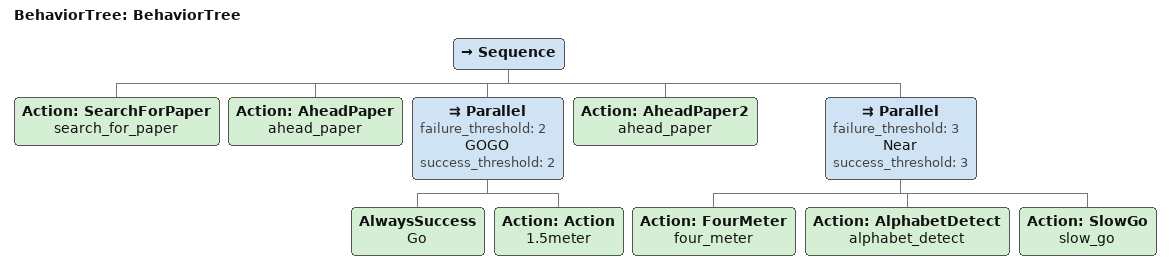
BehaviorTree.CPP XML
<?xml version="1.0"?>
<root main_tree_to_execute="BehaviorTree">
    <BehaviorTree ID="BehaviorTree">
        <Sequence>
            <Action ID="SearchForPaper" name="search_for_paper"/>
            <Action ID="AheadPaper" name="ahead_paper"/>
            <Parallel failure_threshold="2" name="GOGO" success_threshold="2">
                <AlwaysSuccess name="Go"/>
                <Action ID="Action" name="1.5meter"/>
            </Parallel>
            <Action ID="AheadPaper2" name="ahead_paper"/>
            <Parallel failure_threshold="3" name="Near" success_threshold="3">
                <Action ID="FourMeter" name="four_meter"/>
                <Action ID="AlphabetDetect" name="alphabet_detect"/>
                <Action ID="SlowGo" name="slow_go"/>
            </Parallel>
        </Sequence>
    </BehaviorTree>
</root>
